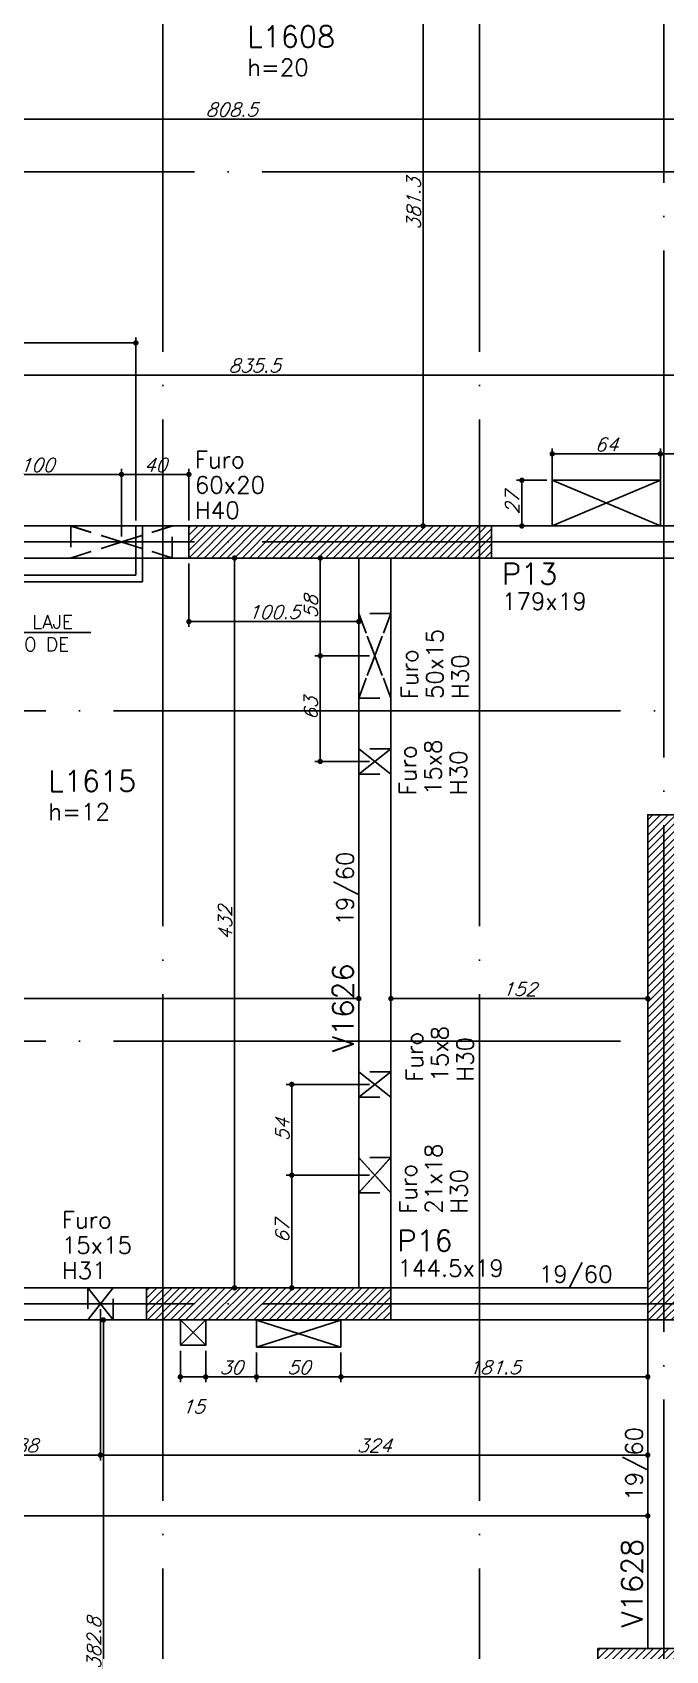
# Model space of a CAD drawing. Header units: millimetres. Extents: x -2368 to 4502, y -2283 to 2217.
# Drawn here: x -583 to -208, y -1 to 957 of the extents above; entities that cross this region are included whole.
import ezdxf
from ezdxf import colors
from ezdxf.entities.mleader import LeaderData, LeaderLine
from ezdxf.enums import TextEntityAlignment as Align
from ezdxf.math import Vec2, Vec3

# ---------------------------------------------------------------- set-up
doc = ezdxf.new("R2010")
doc.units = ezdxf.units.MM
doc.header["$LTSCALE"] = 50
doc.linetypes.add('EIXO', pattern=[6.8, 6, -0.4, 0, -0.4])
doc.linetypes.add('HIDDEN', pattern=[0.375, 0.25, -0.125])
for name, color, linetype in [('F-AUX-RED', 1, 'Continuous'), ('F-COTAS', 106, 'Continuous'), ('F-COTAS-FUROS', 50, 'Continuous'), ('F-COTAS-FUROS VIGA', 50, 'Continuous'), ('F-EIXO', 12, 'EIXO'), ('F-FURO-PAREDE', 2, 'HIDDEN'), ('F-FURO-PAREDE-TEXTOS', 2, 'Continuous'), ('F-LAJES', 3, 'Continuous'), ('F-LAJES-DIM', 2, 'Continuous'), ('F-LAJES-NOME', 4, 'Continuous'), ('F-PILARES-DIM', 172, 'Continuous'), ('F-PILARES-HACH', 174, 'Continuous'), ('F-PILARES-NOME', 170, 'Continuous'), ('F-PILARES-S', 170, 'Continuous'), ('F-TEXTO', 6, 'Continuous'), ('F-TEXTO-YELLOW', 2, 'Continuous'), ('F-VIGAS', 3, 'Continuous'), ('F-VIGAS-DIM', 2, 'Continuous'), ('F-VIGAS-NOME', 4, 'Continuous'), ('F-VÃO', 1, 'Continuous')]:
    doc.layers.add(name, color=color, linetype=linetype)
doc.styles.add('CP-TEXT-INCL', font='romans.shx', dxfattribs={"oblique": 20})
doc.styles.add('MCP', font='romans.shx')
doc.styles.add('ROMANS', font='romans.shx')
doc.styles.get("Standard").update_dxf_attribs({"font": 'romans.shx'})
doc.dimstyles.new('CP-COTAS-50', dxfattribs={"dimscale": 0.64, "dimtxt": 12.5, "dimasz": 5, "dimexe": 5, "dimexo": 5, "dimgap": 2.5, "dimtad": 1, "dimdec": 1, "dimdsep": 46, "dimtxsty": 'CP-TEXT-INCL', "dimblk1": 'DOT', "dimblk2": 'DOT', "dimsah": 1, "dimcen": 9, "dimclrd": 256, "dimclre": 256, "dimclrt": 256, "dimadec": 0, "dimazin": 0, "dimtfac": 1, "dimtdec": 1, "dimtmove": 2, "dimatfit": 3, "dimldrblk": 'DOT', "dimfxl": 0, "dimtolj": 1, "dimarcsym": 0})

# ---------------------------------------------------------------- blocks, each defined once
blk = doc.blocks.new('*U12')
at = {"layer": 'F-EIXO'}
blk.add_line((0, 0), (4857.5, 0), dxfattribs=at)
at = {"layer": 'F-TEXTO', "style": 'ROMANS'}
blk.add_attdef('EIXO', text='', height=17.5, dxfattribs=at).set_placement((-28.21, 0), align=Align.MIDDLE_CENTER)
blk = doc.blocks.new('*U13')
at = {"layer": 'F-EIXO'}
blk.add_line((0, 0), (4945.5, 0), dxfattribs=at)
at = {"layer": 'F-TEXTO', "style": 'ROMANS'}
blk.add_attdef('EIXO', text='', height=17.5, dxfattribs=at).set_placement((-28.21, 0), align=Align.MIDDLE_CENTER)
blk = doc.blocks.new('*U20')
at = {"layer": 'F-EIXO'}
blk.add_line((0, 0), (0, -2728.58), dxfattribs=at)
at = {"layer": 'F-TEXTO', "style": 'ROMANS'}
blk.add_attdef('EIXO', text='', height=17.5, rotation=360, dxfattribs=at).set_placement((0, 28.21), align=Align.MIDDLE_CENTER)
blk = doc.blocks.new('*U21')
at = {"layer": 'F-EIXO'}
blk.add_line((0, 0), (0, -2828.58), dxfattribs=at)
at = {"layer": 'F-TEXTO', "style": 'ROMANS'}
blk.add_attdef('EIXO', text='', height=17.5, rotation=360, dxfattribs=at).set_placement((0, 28.21), align=Align.MIDDLE_CENTER)
blk = doc.blocks.new('_DOT')
at = {"color": 0, "linetype": 'ByBlock'}
blk.add_line((-0.5, 0), (-1, 0), dxfattribs=at)
at = {"color": 0, "linetype": 'ByBlock', "const_width": 0.5}
blk.add_lwpolyline([(-0.25, 0, 1), (0.25, 0, 1)], format="xyb", close=True, dxfattribs=at)
blk = doc.blocks.new('*D33')
at = {"layer": 'DEFPOINTS', "color": 0, "transparency": 16777216}
for p in [(-1063, 78.55), (-219, 78.55), (-219, 78.55)]:
    blk.add_point(p, dxfattribs=at)
at = {"layer": 'F-COTAS', "lineweight": -2, "transparency": 16777216}
blk.add_line((-1059.8, 78.55), (-222.2, 78.55), dxfattribs=at)
at = {"layer": 'F-COTAS', "lineweight": -2, "transparency": 16777216, "xscale": 3.2, "yscale": 3.2, "zscale": 3.2, "rotation": 180}
blk.add_blockref('_DOT', (-1063, 78.55), dxfattribs=at)
at = {"layer": 'F-COTAS', "lineweight": -2, "transparency": 16777216, "xscale": 3.2, "yscale": 3.2, "zscale": 3.2}
blk.add_blockref('_DOT', (-219, 78.55), dxfattribs=at)
at = {"layer": 'F-COTAS', "transparency": 16777216, "insert": (-641, 84.15), "char_height": 8, "attachment_point": 5, "style": 'CP-TEXT-INCL'}
blk.add_mtext('\\A1;844', dxfattribs=at)
blk = doc.blocks.new('*D43')
at = {"layer": 'DEFPOINTS', "color": 0, "transparency": 16777216}
for p in [(-830.5, 384.7), (-390, 384.7), (-390, 384.7)]:
    blk.add_point(p, dxfattribs=at)
at = {"layer": 'F-COTAS', "lineweight": -2, "transparency": 16777216}
blk.add_line((-827.3, 384.7), (-393.2, 384.7), dxfattribs=at)
at = {"layer": 'F-COTAS', "lineweight": -2, "transparency": 16777216, "xscale": 3.2, "yscale": 3.2, "zscale": 3.2, "rotation": 180}
blk.add_blockref('_DOT', (-830.5, 384.7), dxfattribs=at)
at = {"layer": 'F-COTAS', "lineweight": -2, "transparency": 16777216, "xscale": 3.2, "yscale": 3.2, "zscale": 3.2}
blk.add_blockref('_DOT', (-390, 384.7), dxfattribs=at)
at = {"layer": 'F-COTAS', "transparency": 16777216, "insert": (-691.25, 391.7), "char_height": 8, "attachment_point": 5, "style": 'CP-TEXT-INCL'}
blk.add_mtext('\\A1;440.5', dxfattribs=at)
blk = doc.blocks.new('*D44')
at = {"layer": 'DEFPOINTS', "color": 0, "transparency": 16777216}
for p in [(-371, 384.7), (-219, 384.7), (-219, 384.7)]:
    blk.add_point(p, dxfattribs=at)
at = {"layer": 'F-COTAS', "lineweight": -2, "transparency": 16777216}
blk.add_line((-367.8, 384.7), (-222.2, 384.7), dxfattribs=at)
at = {"layer": 'F-COTAS', "lineweight": -2, "transparency": 16777216, "xscale": 3.2, "yscale": 3.2, "zscale": 3.2, "rotation": 180}
blk.add_blockref('_DOT', (-371, 384.7), dxfattribs=at)
at = {"layer": 'F-COTAS', "lineweight": -2, "transparency": 16777216, "xscale": 3.2, "yscale": 3.2, "zscale": 3.2}
blk.add_blockref('_DOT', (-219, 384.7), dxfattribs=at)
at = {"layer": 'F-COTAS', "transparency": 16777216, "insert": (-295, 390.3), "char_height": 8, "attachment_point": 5, "style": 'CP-TEXT-INCL'}
blk.add_mtext('\\A1;152', dxfattribs=at)
blk = doc.blocks.new('*D56')
at = {"layer": 'DEFPOINTS', "color": 0, "transparency": 16777216}
for p in [(-869.5, 753.77), (-34, 753.77), (-34, 753.77)]:
    blk.add_point(p, dxfattribs=at)
at = {"layer": 'F-COTAS', "lineweight": -2, "transparency": 16777216}
blk.add_line((-866.3, 753.77), (-37.2, 753.77), dxfattribs=at)
at = {"layer": 'F-COTAS', "lineweight": -2, "transparency": 16777216, "xscale": 3.2, "yscale": 3.2, "zscale": 3.2, "rotation": 180}
blk.add_blockref('_DOT', (-869.5, 753.77), dxfattribs=at)
at = {"layer": 'F-COTAS', "lineweight": -2, "transparency": 16777216, "xscale": 3.2, "yscale": 3.2, "zscale": 3.2}
blk.add_blockref('_DOT', (-34, 753.77), dxfattribs=at)
at = {"layer": 'F-COTAS', "transparency": 16777216, "insert": (-451.75, 759.37), "char_height": 8, "attachment_point": 5, "style": 'CP-TEXT-INCL'}
blk.add_mtext('\\A1;835.5', dxfattribs=at)
blk = doc.blocks.new('*D64')
at = {"layer": 'DEFPOINTS', "color": 0, "transparency": 16777216}
for p in [(-869.5, 905.32), (-61, 905.32), (-61, 905.32)]:
    blk.add_point(p, dxfattribs=at)
at = {"layer": 'F-COTAS', "lineweight": -2, "transparency": 16777216}
blk.add_line((-866.3, 905.32), (-64.2, 905.32), dxfattribs=at)
at = {"layer": 'F-COTAS', "lineweight": -2, "transparency": 16777216, "xscale": 3.2, "yscale": 3.2, "zscale": 3.2, "rotation": 180}
blk.add_blockref('_DOT', (-869.5, 905.32), dxfattribs=at)
at = {"layer": 'F-COTAS', "lineweight": -2, "transparency": 16777216, "xscale": 3.2, "yscale": 3.2, "zscale": 3.2}
blk.add_blockref('_DOT', (-61, 905.32), dxfattribs=at)
at = {"layer": 'F-COTAS', "transparency": 16777216, "insert": (-465.25, 910.92), "char_height": 8, "attachment_point": 5, "style": 'CP-TEXT-INCL'}
blk.add_mtext('\\A1;808.5', dxfattribs=at)
blk = doc.blocks.new('*D121')
at = {"layer": 'DEFPOINTS', "color": 0, "transparency": 16777216}
for p in [(-331, 1045.78), (-351.92, 664.5), (-331, 664.5)]:
    blk.add_point(p, dxfattribs=at)
at = {"layer": 'F-COTAS', "lineweight": -2, "transparency": 16777216}
for p, q in [((-334.2, 1045.78), (-355.12, 1045.78)), ((-351.92, 1042.58), (-351.92, 667.7)), ((-334.2, 664.5), (-355.12, 664.5))]:
    blk.add_line(p, q, dxfattribs=at)
at = {"layer": 'F-COTAS', "lineweight": -2, "transparency": 16777216, "xscale": 3.2, "yscale": 3.2, "zscale": 3.2}
for p, rotation in [((-351.92, 1045.78), 90), ((-351.92, 664.5), 270)]:
    blk.add_blockref('_DOT', p, dxfattribs=dict(at, rotation=rotation))
at = {"layer": 'F-COTAS', "transparency": 16777216, "insert": (-357.52, 855.14), "char_height": 8, "attachment_point": 5, "rotation": 90, "style": 'CP-TEXT-INCL'}
blk.add_mtext('\\A1;381.3', dxfattribs=at)
blk = doc.blocks.new('*D122')
at = {"layer": 'DEFPOINTS', "color": 0, "transparency": 16777216}
for p in [(-490.5, 645.5), (-390, 633.43), (-390, 607.87)]:
    blk.add_point(p, dxfattribs=at)
at = {"layer": 'F-COTAS', "lineweight": -2, "transparency": 16777216}
for p, q in [((-490.5, 642.3), (-490.5, 604.67)), ((-390, 630.23), (-390, 604.67)), ((-487.3, 607.87), (-393.2, 607.87))]:
    blk.add_line(p, q, dxfattribs=at)
at = {"layer": 'F-COTAS', "lineweight": -2, "transparency": 16777216, "xscale": 3.2, "yscale": 3.2, "zscale": 3.2, "rotation": 180}
blk.add_blockref('_DOT', (-490.5, 607.87), dxfattribs=at)
at = {"layer": 'F-COTAS', "lineweight": -2, "transparency": 16777216, "xscale": 3.2, "yscale": 3.2, "zscale": 3.2}
blk.add_blockref('_DOT', (-390, 607.87), dxfattribs=at)
at = {"layer": 'F-COTAS', "transparency": 16777216, "insert": (-440.25, 613.47), "char_height": 8, "attachment_point": 5, "style": 'CP-TEXT-INCL'}
blk.add_mtext('\\A1;100.5', dxfattribs=at)
blk = doc.blocks.new('*D158')
at = {"layer": 'DEFPOINTS', "color": 0, "transparency": 16777216}
for p in [(-541.08, 194.5), (-531.61, 194.5), (-519.5, -188.28)]:
    blk.add_point(p, dxfattribs=at)
at = {"layer": 'F-COTAS', "lineweight": -2, "transparency": 16777216}
for p, q in [((-534.81, 194.5), (-544.28, 194.5)), ((-541.08, -185.08), (-541.08, 191.3)), ((-522.7, -188.28), (-544.28, -188.28))]:
    blk.add_line(p, q, dxfattribs=at)
at = {"layer": 'F-COTAS', "lineweight": -2, "transparency": 16777216, "xscale": 3.2, "yscale": 3.2, "zscale": 3.2}
for p, rotation in [((-541.08, 194.5), 90), ((-541.08, -188.28), 270)]:
    blk.add_blockref('_DOT', p, dxfattribs=dict(at, rotation=rotation))
at = {"layer": 'F-COTAS', "transparency": 16777216, "insert": (-546.68, 3.11), "char_height": 8, "attachment_point": 5, "rotation": 90, "style": 'CP-TEXT-INCL'}
blk.add_mtext('\\A1;382.8', dxfattribs=at)
blk = doc.blocks.new('*D272')
at = {"layer": 'DEFPOINTS', "color": 0, "transparency": 16777216}
for p in [(-521.87, 772.81), (-869.5, 725.03), (-521.87, 664.5)]:
    blk.add_point(p, dxfattribs=at)
at = {"layer": 'F-COTAS', "lineweight": -2, "transparency": 16777216}
for p, q in [((-869.5, 728.23), (-869.5, 776.01)), ((-521.87, 667.7), (-521.87, 776.01)), ((-866.3, 772.81), (-525.07, 772.81))]:
    blk.add_line(p, q, dxfattribs=at)
at = {"layer": 'F-COTAS', "lineweight": -2, "transparency": 16777216, "xscale": 3.2, "yscale": 3.2, "zscale": 3.2, "rotation": 180}
blk.add_blockref('_DOT', (-869.5, 772.81), dxfattribs=at)
at = {"layer": 'F-COTAS', "lineweight": -2, "transparency": 16777216, "xscale": 3.2, "yscale": 3.2, "zscale": 3.2}
blk.add_blockref('_DOT', (-521.87, 772.81), dxfattribs=at)
at = {"layer": 'F-COTAS', "transparency": 16777216, "insert": (-675.35, 779.81), "char_height": 8, "attachment_point": 5, "style": 'CP-TEXT-INCL'}
blk.add_mtext('\\A1;347.6', dxfattribs=at)
blk = doc.blocks.new('*U343')
at = {"layer": 'F-VÃO'}
for p, q in [((0, 0), (15, 15)), ((0, 15), (15, 0))]:
    blk.add_line(p, q, dxfattribs=at)
at = {"layer": 'F-VÃO', "color": 3}
blk.add_lwpolyline([(0, 0), (15, 0), (15, 15), (0, 15)], close=True, dxfattribs=at)
blk = doc.blocks.new('*U300')
at = {"layer": 'F-VÃO'}
for p, q in [((0, 0), (50, 16)), ((0, 16), (50, 0))]:
    blk.add_line(p, q, dxfattribs=at)
at = {"layer": 'F-VÃO', "color": 3}
blk.add_lwpolyline([(0, 0), (50, 0), (50, 16), (0, 16)], close=True, dxfattribs=at)
blk = doc.blocks.new('*U306')
at = {"layer": 'F-VÃO'}
for p, q in [((0, 0), (64, 27)), ((0, 27), (64, 0))]:
    blk.add_line(p, q, dxfattribs=at)
at = {"layer": 'F-VÃO', "color": 3}
blk.add_lwpolyline([(0, 0), (64, 0), (64, 27), (0, 27)], close=True, dxfattribs=at)
blk = doc.blocks.new('*D454')
at = {"layer": 'DEFPOINTS', "color": 0, "transparency": 16777216}
for p in [(-495.56, 179.5), (-480.56, 179.5), (-480.56, 160.79)]:
    blk.add_point(p, dxfattribs=at)
at = {"layer": 'F-COTAS-FUROS', "lineweight": -2, "transparency": 16777216}
for p, q in [((-495.56, 176.3), (-495.56, 157.59)), ((-480.56, 176.3), (-480.56, 157.59)), ((-492.36, 160.79), (-483.76, 160.79))]:
    blk.add_line(p, q, dxfattribs=at)
at = {"layer": 'F-COTAS-FUROS', "lineweight": -2, "transparency": 16777216, "xscale": 3.2, "yscale": 3.2, "zscale": 3.2, "rotation": 180}
blk.add_blockref('_DOT', (-495.56, 160.79), dxfattribs=at)
at = {"layer": 'F-COTAS-FUROS', "lineweight": -2, "transparency": 16777216, "xscale": 3.2, "yscale": 3.2, "zscale": 3.2}
blk.add_blockref('_DOT', (-480.56, 160.79), dxfattribs=at)
at = {"layer": 'F-COTAS-FUROS', "transparency": 16777216, "insert": (-488.06, 143.19), "char_height": 8, "attachment_point": 5, "style": 'CP-TEXT-INCL'}
blk.add_mtext('\\A1;15', dxfattribs=at)
blk = doc.blocks.new('*D455')
at = {"layer": 'DEFPOINTS', "color": 0, "transparency": 16777216}
for p in [(-480.56, 179.5), (-450.51, 178.45), (-450.51, 160.79)]:
    blk.add_point(p, dxfattribs=at)
at = {"layer": 'F-COTAS-FUROS', "lineweight": -2, "transparency": 16777216}
for p, q in [((-480.56, 176.3), (-480.56, 157.59)), ((-450.51, 175.25), (-450.51, 157.59)), ((-477.36, 160.79), (-453.71, 160.79))]:
    blk.add_line(p, q, dxfattribs=at)
at = {"layer": 'F-COTAS-FUROS', "lineweight": -2, "transparency": 16777216, "xscale": 3.2, "yscale": 3.2, "zscale": 3.2, "rotation": 180}
blk.add_blockref('_DOT', (-480.56, 160.79), dxfattribs=at)
at = {"layer": 'F-COTAS-FUROS', "lineweight": -2, "transparency": 16777216, "xscale": 3.2, "yscale": 3.2, "zscale": 3.2}
blk.add_blockref('_DOT', (-450.51, 160.79), dxfattribs=at)
at = {"layer": 'F-COTAS-FUROS', "transparency": 16777216, "insert": (-465.53, 166.39), "char_height": 8, "attachment_point": 5, "style": 'CP-TEXT-INCL'}
blk.add_mtext('\\A1;30', dxfattribs=at)
blk = doc.blocks.new('*D456')
at = {"layer": 'DEFPOINTS', "color": 0, "transparency": 16777216}
for p in [(-450.51, 178.45), (-400.51, 178.45), (-400.51, 160.79)]:
    blk.add_point(p, dxfattribs=at)
at = {"layer": 'F-COTAS-FUROS', "lineweight": -2, "transparency": 16777216}
for p, q in [((-450.51, 175.25), (-450.51, 157.59)), ((-400.51, 175.25), (-400.51, 157.59)), ((-447.31, 160.79), (-403.71, 160.79))]:
    blk.add_line(p, q, dxfattribs=at)
at = {"layer": 'F-COTAS-FUROS', "lineweight": -2, "transparency": 16777216, "xscale": 3.2, "yscale": 3.2, "zscale": 3.2, "rotation": 180}
blk.add_blockref('_DOT', (-450.51, 160.79), dxfattribs=at)
at = {"layer": 'F-COTAS-FUROS', "lineweight": -2, "transparency": 16777216, "xscale": 3.2, "yscale": 3.2, "zscale": 3.2}
blk.add_blockref('_DOT', (-400.51, 160.79), dxfattribs=at)
at = {"layer": 'F-COTAS-FUROS', "transparency": 16777216, "insert": (-425.51, 166.39), "char_height": 8, "attachment_point": 5, "style": 'CP-TEXT-INCL'}
blk.add_mtext('\\A1;50', dxfattribs=at)
blk = doc.blocks.new('*D457')
at = {"layer": 'DEFPOINTS', "color": 0, "transparency": 16777216}
for p in [(-400.51, 178.45), (-219, 162.67), (-219, 160.79)]:
    blk.add_point(p, dxfattribs=at)
at = {"layer": 'F-COTAS-FUROS', "lineweight": -2, "transparency": 16777216}
for p, q in [((-400.51, 175.25), (-400.51, 157.59)), ((-397.31, 160.79), (-222.2, 160.79)), ((-219, 159.47), (-219, 157.59))]:
    blk.add_line(p, q, dxfattribs=at)
at = {"layer": 'F-COTAS-FUROS', "lineweight": -2, "transparency": 16777216, "xscale": 3.2, "yscale": 3.2, "zscale": 3.2, "rotation": 180}
blk.add_blockref('_DOT', (-400.51, 160.79), dxfattribs=at)
at = {"layer": 'F-COTAS-FUROS', "lineweight": -2, "transparency": 16777216, "xscale": 3.2, "yscale": 3.2, "zscale": 3.2}
blk.add_blockref('_DOT', (-219, 160.79), dxfattribs=at)
at = {"layer": 'F-COTAS-FUROS', "transparency": 16777216, "insert": (-309.75, 166.39), "char_height": 8, "attachment_point": 5, "style": 'CP-TEXT-INCL'}
blk.add_mtext('\\A1;181.5', dxfattribs=at)
blk = doc.blocks.new('*D371')
at = {"layer": 'DEFPOINTS', "color": 0, "transparency": 16777216}
for p in [(-211.54, 707.12), (-275.54, 679.5), (-211.54, 679.5)]:
    blk.add_point(p, dxfattribs=at)
at = {"layer": 'F-COTAS-FUROS', "lineweight": -2, "transparency": 16777216}
for p, q in [((-275.54, 682.7), (-275.54, 710.32)), ((-211.54, 682.7), (-211.54, 710.32)), ((-272.34, 707.12), (-214.74, 707.12))]:
    blk.add_line(p, q, dxfattribs=at)
at = {"layer": 'F-COTAS-FUROS', "lineweight": -2, "transparency": 16777216, "xscale": 3.2, "yscale": 3.2, "zscale": 3.2, "rotation": 180}
blk.add_blockref('_DOT', (-275.54, 707.12), dxfattribs=at)
at = {"layer": 'F-COTAS-FUROS', "lineweight": -2, "transparency": 16777216, "xscale": 3.2, "yscale": 3.2, "zscale": 3.2}
blk.add_blockref('_DOT', (-211.54, 707.12), dxfattribs=at)
at = {"layer": 'F-COTAS-FUROS', "transparency": 16777216, "insert": (-243.54, 712.72), "char_height": 8, "attachment_point": 5, "style": 'CP-TEXT-INCL'}
blk.add_mtext('\\A1;64', dxfattribs=at)
blk = doc.blocks.new('*D372')
at = {"layer": 'DEFPOINTS', "color": 0, "transparency": 16777216}
for p in [(-34, 707.12), (-211.54, 679.5), (-34, 676.62)]:
    blk.add_point(p, dxfattribs=at)
at = {"layer": 'F-COTAS-FUROS', "lineweight": -2, "transparency": 16777216}
for p, q in [((-211.54, 682.7), (-211.54, 710.32)), ((-34, 679.82), (-34, 710.32)), ((-208.34, 707.12), (-37.2, 707.12))]:
    blk.add_line(p, q, dxfattribs=at)
at = {"layer": 'F-COTAS-FUROS', "lineweight": -2, "transparency": 16777216, "xscale": 3.2, "yscale": 3.2, "zscale": 3.2, "rotation": 180}
blk.add_blockref('_DOT', (-211.54, 707.12), dxfattribs=at)
at = {"layer": 'F-COTAS-FUROS', "lineweight": -2, "transparency": 16777216, "xscale": 3.2, "yscale": 3.2, "zscale": 3.2}
blk.add_blockref('_DOT', (-34, 707.12), dxfattribs=at)
at = {"layer": 'F-COTAS-FUROS', "transparency": 16777216, "insert": (-122.77, 712.72), "char_height": 8, "attachment_point": 5, "style": 'CP-TEXT-INCL'}
blk.add_mtext('\\A1;177.5', dxfattribs=at)
blk = doc.blocks.new('*D373')
at = {"layer": 'DEFPOINTS', "color": 0, "transparency": 16777216}
for p in [(-293.48, 691.5), (-275.54, 691.5), (-281.84, 664.5)]:
    blk.add_point(p, dxfattribs=at)
at = {"layer": 'F-COTAS-FUROS', "lineweight": -2, "transparency": 16777216}
for p, q in [((-278.74, 691.5), (-296.68, 691.5)), ((-293.48, 667.7), (-293.48, 688.3)), ((-285.04, 664.5), (-296.68, 664.5))]:
    blk.add_line(p, q, dxfattribs=at)
at = {"layer": 'F-COTAS-FUROS', "lineweight": -2, "transparency": 16777216, "xscale": 3.2, "yscale": 3.2, "zscale": 3.2}
for p, rotation in [((-293.48, 691.5), 90), ((-293.48, 664.5), 270)]:
    blk.add_blockref('_DOT', p, dxfattribs=dict(at, rotation=rotation))
at = {"layer": 'F-COTAS-FUROS', "transparency": 16777216, "insert": (-299.08, 678), "char_height": 8, "attachment_point": 5, "rotation": 90, "style": 'CP-TEXT-INCL'}
blk.add_mtext('\\A1;27', dxfattribs=at)
blk = doc.blocks.new('*D467')
at = {"layer": 'DEFPOINTS', "color": 0, "transparency": 16777216}
for p in [(-463.48, 645.5), (-462.54, 645.5), (-462.54, 213.5)]:
    blk.add_point(p, dxfattribs=at)
at = {"layer": 'F-COTAS', "lineweight": -2, "transparency": 16777216}
for p, q in [((-465.74, 645.5), (-466.68, 645.5)), ((-463.48, 216.7), (-463.48, 642.3)), ((-465.74, 213.5), (-466.68, 213.5))]:
    blk.add_line(p, q, dxfattribs=at)
at = {"layer": 'F-COTAS', "lineweight": -2, "transparency": 16777216, "xscale": 3.2, "yscale": 3.2, "zscale": 3.2}
for p, rotation in [((-463.48, 645.5), 90), ((-463.48, 213.5), 270)]:
    blk.add_blockref('_DOT', p, dxfattribs=dict(at, rotation=rotation))
at = {"layer": 'F-COTAS', "transparency": 16777216, "insert": (-469.08, 429.5), "char_height": 8, "attachment_point": 5, "rotation": 90, "style": 'CP-TEXT-INCL'}
blk.add_mtext('\\A1;432', dxfattribs=at)
blk = doc.blocks.new('*D505')
at = {"layer": 'DEFPOINTS', "color": 0, "linetype": 'Continuous', "transparency": 16777216}
for p in [(-530.35, 695), (-630.5, 655), (-530.35, 655)]:
    blk.add_point(p, dxfattribs=at)
at = {"layer": 'F-COTAS-FUROS VIGA', "linetype": 'Continuous', "lineweight": -2, "transparency": 16777216}
for p, q in [((-630.5, 658.2), (-630.5, 698.2)), ((-627.3, 695), (-533.55, 695)), ((-530.35, 658.2), (-530.35, 698.2))]:
    blk.add_line(p, q, dxfattribs=at)
at = {"layer": 'F-COTAS-FUROS VIGA', "linetype": 'Continuous', "lineweight": -2, "transparency": 16777216, "xscale": 3.2, "yscale": 3.2, "zscale": 3.2, "rotation": 180}
blk.add_blockref('_DOT', (-630.5, 695), dxfattribs=at)
at = {"layer": 'F-COTAS-FUROS VIGA', "linetype": 'Continuous', "lineweight": -2, "transparency": 16777216, "xscale": 3.2, "yscale": 3.2, "zscale": 3.2}
blk.add_blockref('_DOT', (-530.35, 695), dxfattribs=at)
at = {"layer": 'F-COTAS-FUROS VIGA', "linetype": 'Continuous', "transparency": 16777216, "insert": (-580.43, 700.6), "char_height": 8, "attachment_point": 5, "style": 'CP-TEXT-INCL'}
blk.add_mtext('\\A1;100', dxfattribs=at)
blk = doc.blocks.new('*D506')
at = {"layer": 'DEFPOINTS', "color": 0, "linetype": 'Continuous', "transparency": 16777216}
for p in [(-490.5, 695), (-490.5, 664.5), (-530.35, 655)]:
    blk.add_point(p, dxfattribs=at)
at = {"layer": 'F-COTAS-FUROS VIGA', "linetype": 'Continuous', "lineweight": -2, "transparency": 16777216}
for p, q in [((-530.35, 658.2), (-530.35, 698.2)), ((-527.15, 695), (-493.7, 695)), ((-490.5, 667.7), (-490.5, 698.2))]:
    blk.add_line(p, q, dxfattribs=at)
at = {"layer": 'F-COTAS-FUROS VIGA', "linetype": 'Continuous', "lineweight": -2, "transparency": 16777216, "xscale": 3.2, "yscale": 3.2, "zscale": 3.2, "rotation": 180}
blk.add_blockref('_DOT', (-530.35, 695), dxfattribs=at)
at = {"layer": 'F-COTAS-FUROS VIGA', "linetype": 'Continuous', "lineweight": -2, "transparency": 16777216, "xscale": 3.2, "yscale": 3.2, "zscale": 3.2}
blk.add_blockref('_DOT', (-490.5, 695), dxfattribs=at)
at = {"layer": 'F-COTAS-FUROS VIGA', "linetype": 'Continuous', "transparency": 16777216, "insert": (-510.43, 700.6), "char_height": 8, "attachment_point": 5, "style": 'CP-TEXT-INCL'}
blk.add_mtext('\\A1;40', dxfattribs=at)
blk = doc.blocks.new('*D507')
at = {"layer": 'DEFPOINTS', "color": 0, "linetype": 'Continuous', "transparency": 16777216}
for p in [(-401, 645.5), (-412.77, 587.62), (-380.5, 587.62)]:
    blk.add_point(p, dxfattribs=at)
at = {"layer": 'F-COTAS-FUROS VIGA', "linetype": 'Continuous', "lineweight": -2, "transparency": 16777216}
for p, q in [((-404.2, 645.5), (-415.97, 645.5)), ((-412.77, 642.3), (-412.77, 590.82)), ((-383.7, 587.62), (-415.97, 587.62))]:
    blk.add_line(p, q, dxfattribs=at)
at = {"layer": 'F-COTAS-FUROS VIGA', "linetype": 'Continuous', "lineweight": -2, "transparency": 16777216, "xscale": 3.2, "yscale": 3.2, "zscale": 3.2}
for p, rotation in [((-412.77, 645.5), 90), ((-412.77, 587.62), 270)]:
    blk.add_blockref('_DOT', p, dxfattribs=dict(at, rotation=rotation))
at = {"layer": 'F-COTAS-FUROS VIGA', "linetype": 'Continuous', "transparency": 16777216, "insert": (-418.37, 616.56), "char_height": 8, "attachment_point": 5, "rotation": 90, "style": 'CP-TEXT-INCL'}
blk.add_mtext('\\A1;58', dxfattribs=at)
blk = doc.blocks.new('*D508')
at = {"layer": 'DEFPOINTS', "color": 0, "linetype": 'Continuous', "transparency": 16777216}
for p in [(-412.77, 587.62), (-380.5, 587.62), (-380.5, 525.08)]:
    blk.add_point(p, dxfattribs=at)
at = {"layer": 'F-COTAS-FUROS VIGA', "linetype": 'Continuous', "lineweight": -2, "transparency": 16777216}
for p, q in [((-383.7, 587.62), (-415.97, 587.62)), ((-412.77, 528.28), (-412.77, 584.42)), ((-383.7, 525.08), (-415.97, 525.08))]:
    blk.add_line(p, q, dxfattribs=at)
at = {"layer": 'F-COTAS-FUROS VIGA', "linetype": 'Continuous', "lineweight": -2, "transparency": 16777216, "xscale": 3.2, "yscale": 3.2, "zscale": 3.2}
for p, rotation in [((-412.77, 587.62), 90), ((-412.77, 525.08), 270)]:
    blk.add_blockref('_DOT', p, dxfattribs=dict(at, rotation=rotation))
at = {"layer": 'F-COTAS-FUROS VIGA', "linetype": 'Continuous', "transparency": 16777216, "insert": (-418.37, 556.35), "char_height": 8, "attachment_point": 5, "rotation": 90, "style": 'CP-TEXT-INCL'}
blk.add_mtext('\\A1;63', dxfattribs=at)
blk = doc.blocks.new('*D513')
at = {"layer": 'DEFPOINTS', "color": 0, "linetype": 'Continuous', "transparency": 16777216}
for p in [(-542.83, 204), (-219, 137.34), (-542.83, 114.55)]:
    blk.add_point(p, dxfattribs=at)
at = {"layer": 'F-COTAS-FUROS VIGA', "linetype": 'Continuous', "lineweight": -2, "transparency": 16777216}
for p, q in [((-542.83, 200.8), (-542.83, 111.35)), ((-219, 134.14), (-219, 111.35)), ((-222.2, 114.55), (-539.63, 114.55))]:
    blk.add_line(p, q, dxfattribs=at)
at = {"layer": 'F-COTAS-FUROS VIGA', "linetype": 'Continuous', "lineweight": -2, "transparency": 16777216, "xscale": 3.2, "yscale": 3.2, "zscale": 3.2, "rotation": 180}
blk.add_blockref('_DOT', (-542.83, 114.55), dxfattribs=at)
at = {"layer": 'F-COTAS-FUROS VIGA', "linetype": 'Continuous', "lineweight": -2, "transparency": 16777216, "xscale": 3.2, "yscale": 3.2, "zscale": 3.2}
blk.add_blockref('_DOT', (-219, 114.55), dxfattribs=at)
at = {"layer": 'F-COTAS-FUROS VIGA', "linetype": 'Continuous', "transparency": 16777216, "insert": (-380.92, 120.15), "char_height": 8, "attachment_point": 5, "style": 'CP-TEXT-INCL'}
blk.add_mtext('\\A1;324', dxfattribs=at)
blk = doc.blocks.new('*D514')
at = {"layer": 'DEFPOINTS', "color": 0, "linetype": 'Continuous', "transparency": 16777216}
for p in [(-630.67, 204), (-542.83, 204), (-630.67, 114.55)]:
    blk.add_point(p, dxfattribs=at)
at = {"layer": 'F-COTAS-FUROS VIGA', "linetype": 'Continuous', "lineweight": -2, "transparency": 16777216}
for p, q in [((-630.67, 200.8), (-630.67, 111.35)), ((-542.83, 200.8), (-542.83, 111.35)), ((-546.03, 114.55), (-627.47, 114.55))]:
    blk.add_line(p, q, dxfattribs=at)
at = {"layer": 'F-COTAS-FUROS VIGA', "linetype": 'Continuous', "lineweight": -2, "transparency": 16777216, "xscale": 3.2, "yscale": 3.2, "zscale": 3.2, "rotation": 180}
blk.add_blockref('_DOT', (-630.67, 114.55), dxfattribs=at)
at = {"layer": 'F-COTAS-FUROS VIGA', "linetype": 'Continuous', "lineweight": -2, "transparency": 16777216, "xscale": 3.2, "yscale": 3.2, "zscale": 3.2}
blk.add_blockref('_DOT', (-542.83, 114.55), dxfattribs=at)
at = {"layer": 'F-COTAS-FUROS VIGA', "linetype": 'Continuous', "transparency": 16777216, "insert": (-586.75, 120.15), "char_height": 8, "attachment_point": 5, "style": 'CP-TEXT-INCL'}
blk.add_mtext('\\A1;88', dxfattribs=at)
blk = doc.blocks.new('*D516')
at = {"layer": 'DEFPOINTS', "color": 0, "linetype": 'Continuous', "transparency": 16777216}
for p in [(-380.5, 280.21), (-429.66, 213.5), (-422.56, 213.5)]:
    blk.add_point(p, dxfattribs=at)
at = {"layer": 'F-COTAS-FUROS VIGA', "linetype": 'Continuous', "lineweight": -2, "transparency": 16777216}
for p, q in [((-383.7, 280.21), (-432.86, 280.21)), ((-429.66, 277.01), (-429.66, 216.7)), ((-425.76, 213.5), (-432.86, 213.5))]:
    blk.add_line(p, q, dxfattribs=at)
at = {"layer": 'F-COTAS-FUROS VIGA', "linetype": 'Continuous', "lineweight": -2, "transparency": 16777216, "xscale": 3.2, "yscale": 3.2, "zscale": 3.2}
for p, rotation in [((-429.66, 280.21), 90), ((-429.66, 213.5), 270)]:
    blk.add_blockref('_DOT', p, dxfattribs=dict(at, rotation=rotation))
at = {"layer": 'F-COTAS-FUROS VIGA', "linetype": 'Continuous', "transparency": 16777216, "insert": (-435.26, 246.86), "char_height": 8, "attachment_point": 5, "rotation": 90, "style": 'CP-TEXT-INCL'}
blk.add_mtext('\\A1;67', dxfattribs=at)
blk = doc.blocks.new('*D517')
at = {"layer": 'DEFPOINTS', "color": 0, "linetype": 'Continuous', "transparency": 16777216}
for p in [(-429.66, 333.92), (-380.5, 333.92), (-380.5, 280.21)]:
    blk.add_point(p, dxfattribs=at)
at = {"layer": 'F-COTAS-FUROS VIGA', "linetype": 'Continuous', "lineweight": -2, "transparency": 16777216}
for p, q in [((-383.7, 333.92), (-432.86, 333.92)), ((-429.66, 283.41), (-429.66, 330.72)), ((-383.7, 280.21), (-432.86, 280.21))]:
    blk.add_line(p, q, dxfattribs=at)
at = {"layer": 'F-COTAS-FUROS VIGA', "linetype": 'Continuous', "lineweight": -2, "transparency": 16777216, "xscale": 3.2, "yscale": 3.2, "zscale": 3.2}
for p, rotation in [((-429.66, 333.92), 90), ((-429.66, 280.21), 270)]:
    blk.add_blockref('_DOT', p, dxfattribs=dict(at, rotation=rotation))
at = {"layer": 'F-COTAS-FUROS VIGA', "linetype": 'Continuous', "transparency": 16777216, "insert": (-435.26, 307.07), "char_height": 8, "attachment_point": 5, "rotation": 90, "style": 'CP-TEXT-INCL'}
blk.add_mtext('\\A1;54', dxfattribs=at)

msp = doc.modelspace()

# ---------------------------------------------------------------- hatches: boundary and pattern name
at = {"layer": 'F-COTAS'}
h = msp.add_hatch(dxfattribs=at)
h.set_pattern_fill('ANSI32', color=256)
h.paths.add_polyline_path([(-456.722, 944.782), (-396.9, 944.782), (-396.9, 963.532), (-456.722, 963.532)], flags=9)
h = msp.add_hatch(dxfattribs=at)
h.set_pattern_fill('ANSI32', color=256)
h.paths.add_polyline_path([(-456.573, 928.407), (-414.43, 928.407), (-414.43, 943.407), (-456.573, 943.407)], flags=9)
h = msp.add_hatch(dxfattribs=at)
h.set_pattern_fill('ANSI32', color=256)
h.paths.add_polyline_path([(-305.994, 626.75), (-267.601, 626.75), (-267.601, 645.5), (-305.994, 645.5)], flags=9)
h = msp.add_hatch(dxfattribs=at)
h.set_pattern_fill('ANSI32', color=256)
h.paths.add_polyline_path([(-304.893, 612.375), (-248.94, 612.375), (-248.94, 627.375), (-304.893, 627.375)], flags=9)
h = msp.add_hatch(dxfattribs=at)
h.set_pattern_fill('ANSI32', color=256)
h.paths.add_polyline_path([(-574.391, 504.159), (-514.569, 504.159), (-514.569, 522.909), (-574.391, 522.909)], flags=9)
h = msp.add_hatch(dxfattribs=at)
h.set_pattern_fill('ANSI32', color=256)
h.paths.add_polyline_path([(-574.242, 487.784), (-532.099, 487.784), (-532.099, 502.784), (-574.242, 502.784)], flags=9)
h = msp.add_hatch(dxfattribs=at)
h.set_pattern_fill('ANSI32', color=256)
h.paths.add_polyline_path([(-385.982, 427.089), (-385.982, 478.994), (-408.839, 478.994), (-408.839, 427.089)], flags=9)
h = msp.add_hatch(dxfattribs=at)
h.set_pattern_fill('ANSI32', color=256)
h.paths.add_polyline_path([(-390, 350.511), (-390, 412.714), (-408.75, 412.714), (-408.75, 350.511)], flags=9)
h = msp.add_hatch(dxfattribs=at)
h.set_pattern_fill('ANSI32', color=256)
h.paths.add_polyline_path([(-367.898, 232.057), (-329.505, 232.057), (-329.505, 250.807), (-367.898, 250.807)], flags=9)
h = msp.add_hatch(dxfattribs=at)
h.set_pattern_fill('ANSI32', color=256)
h.paths.add_polyline_path([(-366.796, 217.682), (-296.558, 217.682), (-296.558, 232.682), (-366.796, 232.682)], flags=9)
h = msp.add_hatch(dxfattribs=at)
h.set_pattern_fill('ANSI32', color=256)
h.paths.add_polyline_path([(-284.452, 209.482), (-232.548, 209.482), (-232.548, 232.339), (-284.452, 232.339)], flags=9)
h = msp.add_hatch(dxfattribs=at)
h.set_pattern_fill('ANSI32', color=256)
h.paths.add_polyline_path([(-214.982, 86.548), (-214.982, 138.452), (-237.839, 138.452), (-237.839, 86.548)], flags=9)
h = msp.add_hatch(dxfattribs=at)
h.set_pattern_fill('ANSI32', color=256)
h.paths.add_polyline_path([(-219, 9.97), (-219, 72.173), (-237.75, 72.173), (-237.75, 9.97)], flags=9)
at = {"layer": 'F-PILARES-HACH', "linetype": 'Continuous'}
h = msp.add_hatch(dxfattribs=at)
h.set_pattern_fill('ANSI31', color=256, style=0)
h.paths.add_polyline_path([(-490.5, 645.5), (-311.5, 645.5), (-311.5, 664.5), (-490.5, 664.5)], flags=16)
h = msp.add_hatch(dxfattribs=at)
h.set_pattern_fill('ANSI31', color=256, style=0)
h.paths.add_polyline_path([(19, -24), (19, 493.5), (0, 493.5), (0, 0), (-248.5, 0), (-248.5, -24)], flags=16)
h = msp.add_hatch(dxfattribs=at)
h.set_pattern_fill('ANSI31', color=256, style=0)
h.paths.add_polyline_path([(-219, 194.5), (-200, 194.5), (-200, 493.5), (-219, 493.5)], flags=16)
h = msp.add_hatch(dxfattribs=at)
h.set_pattern_fill('ANSI31', color=256, style=0)
h.paths.add_polyline_path([(-515.5, 194.5), (-371, 194.5), (-371, 213.5), (-515.5, 213.5)], flags=16)

# ---------------------------------------------------------------- linework, layer by layer
at = {"layer": 'F-FURO-PAREDE'}
for points in [[(-530.354, 655), (-560.354, 645.5), (-500.354, 645.5), (-530.354, 655), (-500.354, 645.5), (-500.354, 664.5), (-530.354, 655), (-500.354, 664.5), (-560.354, 664.5), (-530.354, 655), (-560.354, 664.5), (-560.354, 645.5), (-530.354, 655)], [(-380.5, 587.621), (-371, 562.621), (-371, 612.621), (-380.5, 587.621), (-371, 612.621), (-390, 612.621), (-380.5, 587.621), (-390, 612.621), (-390, 562.621), (-380.5, 587.621), (-390, 562.621), (-371, 562.621), (-380.5, 587.621)], [(-380.5, 525.077), (-371, 517.577), (-371, 532.577), (-380.5, 525.077), (-371, 532.577), (-390, 532.577), (-380.5, 525.077), (-390, 532.577), (-390, 517.577), (-380.5, 525.077), (-390, 517.577), (-371, 517.577), (-380.5, 525.077)], [(-380.5, 333.923), (-371, 326.423), (-371, 341.423), (-380.5, 333.923), (-371, 341.423), (-390, 341.423), (-380.5, 333.923), (-390, 341.423), (-390, 326.423), (-380.5, 333.923), (-390, 326.423), (-371, 326.423), (-380.5, 333.923)], [(-380.5, 280.213), (-371, 269.713), (-371, 290.713), (-380.5, 280.213), (-371, 290.713), (-390, 290.713), (-380.5, 280.213), (-390, 290.713), (-390, 269.713), (-380.5, 280.213), (-390, 269.713), (-371, 269.713), (-380.5, 280.213)], [(-542.835, 204), (-550.335, 194.5), (-535.335, 194.5), (-542.835, 204), (-535.335, 194.5), (-535.335, 213.5), (-542.835, 204), (-535.335, 213.5), (-550.335, 213.5), (-542.835, 204), (-550.335, 213.5), (-550.335, 194.5), (-542.835, 204)]]:
    msp.add_lwpolyline(points, dxfattribs=at)
at = {"layer": 'F-LAJES'}
for p, q in [((-521.865, 635.368), (-521.865, 664.5)), ((-517.865, 631.368), (-517.865, 664.5)), ((-754.149, 635.368), (-521.865, 635.368)), ((-750.149, 631.368), (-517.865, 631.368))]:
    msp.add_line(p, q, dxfattribs=at)
at = {"layer": 'F-PILARES-S', "linetype": 'Continuous'}
for points in [[(-490.5, 645.5), (-311.5, 645.5), (-311.5, 664.5), (-490.5, 664.5), (-490.5, 645.5)], [(19, -24), (19, 493.5), (0, 493.5), (0, 0), (-248.5, 0), (-248.5, -24), (19, -24)], [(-219, 194.5), (-200, 194.5), (-200, 493.5), (-219, 493.5), (-219, 194.5)], [(-515.5, 194.5), (-371, 194.5), (-371, 213.5), (-515.5, 213.5), (-515.5, 194.5)]]:
    msp.add_lwpolyline(points, dxfattribs=at)
at = {"layer": 'F-VIGAS'}
for points in [[(-490.5, 664.5), (-830.5, 664.5)], [(-34, 664.5), (-311.5, 664.5)], [(-830.5, 645.5), (-490.5, 645.5)], [(-390, 645.5), (-390, 213.5)], [(-371, 213.5), (-371, 645.5)], [(-311.5, 645.5), (-34, 645.5)], [(-515.5, 213.5), (-830.5, 213.5)], [(-219, 213.5), (-371, 213.5)], [(-840, 194.5), (-515.5, 194.5)], [(-371, 194.5), (-219, 194.5)], [(-219, 194.5), (-219, 0)]]:
    msp.add_lwpolyline(points, dxfattribs=at)

# ---------------------------------------------------------------- block references
at = {"layer": 'F-EIXO', "linetype": 'Continuous'}
for name, p in [('*U21', (-209.5, 1847.82)), ('*U20', (-506, 1747.82)), ('*U20', (-318.5, 1747.82)), ('*U12', (-1807.517, 874)), ('*U12', (-1807.517, 655)), ('*U13', (-1895.471, 555)), ('*U13', (-1895.471, 359.5)), ('*U12', (-1807.517, 204))]:
    msp.add_blockref(name, p, dxfattribs=at)
at = {"layer": 'F-VÃO'}
for name, p in [('*U306', (-275.537, 664.504)), ('*U343', (-495.555, 179.5)), ('*U300', (-450.507, 178.446))]:
    msp.add_blockref(name, p, dxfattribs=at)

# ---------------------------------------------------------------- texts
at = {"layer": 'F-FURO-PAREDE-TEXTOS', "linetype": 'Continuous', "style": 'MCP'}
for s, p in [('Furo', (-486.987, 698.762)), ('60x20', (-486.987, 683.762)), ('H40', (-486.987, 668.762)), ('Furo', (-565.714, 248.758)), ('15x15', (-565.714, 233.758)), ('H31', (-565.714, 218.758))]:
    msp.add_text(s, height=10, dxfattribs=at).set_placement(p)
for s, p in [('50x15', (-340.005, 561.976)), ('Furo', (-355.005, 561.976)), ('H30', (-325.005, 561.976)), ('15x8', (-341, 505.077)), ('Furo', (-356, 505.077)), ('H30', (-326, 505.077)), ('15x8', (-337.038, 335.491)), ('Furo', (-352.038, 335.491)), ('H30', (-322.038, 335.491)), ('21x18', (-340.701, 257.308)), ('Furo', (-355.701, 257.308)), ('H30', (-325.701, 257.308))]:
    msp.add_text(s, height=10, rotation=90, dxfattribs=at).set_placement(p)
at = {"layer": 'F-LAJES-DIM', "linetype": 'Continuous', "style": 'MCP'}
for s, p in [('h=20', (-455.978, 930.907)), ('h=12', (-573.647, 490.284))]:
    msp.add_text(s, height=10, dxfattribs=at).set_placement(p)
at = {"layer": 'F-LAJES-NOME', "linetype": 'Continuous', "style": 'MCP'}
for s, p in [('L1608', (-455.978, 947.907)), ('L1615', (-573.647, 507.284))]:
    msp.add_text(s, height=12.5, dxfattribs=at).set_placement(p)
at = {"layer": 'F-PILARES-DIM', "linetype": 'Continuous', "style": 'MCP'}
for s, p in [('179x19', (-305.25, 614.875)), ('144.5x19', (-367.154, 220.182))]:
    msp.add_text(s, height=10, dxfattribs=at).set_placement(p)
at = {"layer": 'F-PILARES-NOME', "linetype": 'Continuous', "style": 'MCP'}
for s, p in [('P13', (-305.25, 629.875)), ('P16', (-367.154, 235.182))]:
    msp.add_text(s, height=12.5, dxfattribs=at).set_placement(p)
at = {"layer": 'F-TEXTO-YELLOW', "insert": (-600.958, 611.721), "char_height": 8, "attachment_point": 2, "style": 'ROMANS'}
msp.add_mtext_dynamic_manual_height_columns('SULCO NA LAJE PARA DUTO DE GÁS', width=106.82411, gutter_width=12.5, heights=[0], dxfattribs=at)
at = {"layer": 'F-VIGAS-DIM', "linetype": 'Continuous', "style": 'MCP'}
for p in [(-393.125, 428.041), (-222.125, 87.5)]:
    msp.add_text('19/60', height=10, rotation=90, dxfattribs=at).set_placement(p)
msp.add_text('19/60', height=10, dxfattribs=at).set_placement((-283.5, 216.625))
at = {"layer": 'F-VIGAS-NOME', "linetype": 'Continuous', "style": 'MCP'}
for s, p in [('V1626', (-393.125, 353.041)), ('V1628', (-222.125, 12.5))]:
    msp.add_text(s, height=12.5, rotation=90, dxfattribs=at).set_placement(p)

# ---------------------------------------------------------------- dimensions: what is measured, and where the dimension line sits
at = {"layer": 'F-COTAS'}
for base, p1, p2, angle, picture, middle in [((-351.924, 664.5), (-331, 1045.778), (-331, 664.5), 90, '*D121', (-357.524, 855.139)), ((-61, 905.318), (-869.5, 905.318), (-61, 905.318), 180, '*D64', (-465.25, 910.918)), ((-34, 753.767), (-869.5, 753.767), (-34, 753.767), 180, '*D56', (-451.75, 759.367)), ((-219, 384.7), (-371, 384.7), (-219, 384.7), 180, '*D44', (-295, 390.3)), ((-541.08, 194.5), (-519.5, -188.278), (-531.608, 194.5), 90, '*D158', (-546.68, 3.111)), ((-219, 78.549), (-1063, 78.549), (-219, 78.549), 180, '*D33', (-641, 84.149))]:
    dim = msp.add_linear_dim(base=base, p1=p1, p2=p2, angle=angle, dimstyle='CP-COTAS-50', dxfattribs=at)
    dim.commit()
    dim.dimension.update_dxf_attribs({"geometry": picture, "text_midpoint": middle})
dim = msp.add_linear_dim(base=(-521.865, 772.807), p1=(-869.5, 725.029), p2=(-521.865, 664.5), dimstyle='CP-COTAS-50', override={"dimfxl": 7.5}, dxfattribs=at)
dim.commit()
dim.dimension.update_dxf_attribs({"geometry": '*D272', "text_midpoint": (-675.35, 779.807), "dimtype": 160})
dim = msp.add_linear_dim(base=(-390, 607.866), p1=(-490.5, 645.5), p2=(-390, 633.431), dimstyle='CP-COTAS-50', dxfattribs=at)
dim.commit()
dim.dimension.update_dxf_attribs({"geometry": '*D122', "text_midpoint": (-440.25, 613.466)})
dim = msp.add_linear_dim(base=(-463.482, 645.5), p1=(-462.543, 213.5), p2=(-462.543, 645.5), angle=90, dimstyle='CP-COTAS-50', override={"dimfxl": 7.5}, dxfattribs=at)
dim.commit()
dim.dimension.update_dxf_attribs({"geometry": '*D467', "text_midpoint": (-469.082, 429.5)})
dim = msp.add_linear_dim(base=(-390, 384.7), p1=(-830.5, 384.7), p2=(-390, 384.7), angle=180, dimstyle='CP-COTAS-50', dxfattribs=at)
dim.commit()
dim.dimension.update_dxf_attribs({"geometry": '*D43', "text_midpoint": (-691.25, 391.7), "dimtype": 160})
at = {"layer": 'F-COTAS-FUROS'}
for base, p1, p2, picture, middle in [((-211.537, 707.121), (-275.537, 679.504), (-211.537, 679.504), '*D371', (-243.537, 712.721)), ((-34, 707.121), (-211.537, 679.504), (-34, 676.624), '*D372', (-122.769, 712.721)), ((-480.555, 160.792), (-495.555, 179.5), (-480.555, 179.5), '*D454', (-488.055, 143.192)), ((-450.507, 160.792), (-480.555, 179.5), (-450.507, 178.446), '*D455', (-465.531, 166.392)), ((-400.507, 160.792), (-450.507, 178.446), (-400.507, 178.446), '*D456', (-425.507, 166.392)), ((-219, 160.792), (-400.507, 178.446), (-219, 162.669), '*D457', (-309.754, 166.392))]:
    dim = msp.add_linear_dim(base=base, p1=p1, p2=p2, dimstyle='CP-COTAS-50', override={"dimfxl": 7.5}, dxfattribs=at)
    dim.commit()
    dim.dimension.update_dxf_attribs({"geometry": picture, "text_midpoint": middle})
dim = msp.add_linear_dim(base=(-293.483, 691.504), p1=(-281.836, 664.5), p2=(-275.537, 691.504), angle=90, dimstyle='CP-COTAS-50', override={"dimfxl": 7.5}, dxfattribs=at)
dim.commit()
dim.dimension.update_dxf_attribs({"geometry": '*D373', "text_midpoint": (-299.083, 678.002)})
at = {"layer": 'F-COTAS-FUROS VIGA', "linetype": 'Continuous'}
for base, p1, p2, picture, middle in [((-530.354, 695.005), (-630.5, 655), (-530.354, 655), '*D505', (-580.427, 700.605)), ((-490.5, 695.005), (-530.354, 655), (-490.5, 664.5), '*D506', (-510.427, 700.605)), ((-630.666, 114.553), (-542.835, 204), (-630.666, 204), '*D514', (-586.75, 120.153)), ((-542.835, 114.553), (-219, 137.337), (-542.835, 204), '*D513', (-380.917, 120.153))]:
    dim = msp.add_linear_dim(base=base, p1=p1, p2=p2, dimstyle='CP-COTAS-50', override={"dimdec": 0, "dimfxl": 7.5}, dxfattribs=at)
    dim.commit()
    dim.dimension.update_dxf_attribs({"geometry": picture, "text_midpoint": middle})
for base, p1, p2, picture, middle in [((-412.77, 587.621), (-401, 645.5), (-380.5, 587.621), '*D507', (-418.37, 616.561)), ((-412.77, 587.621), (-380.5, 525.077), (-380.5, 587.621), '*D508', (-418.37, 556.349)), ((-429.66, 333.923), (-380.5, 280.213), (-380.5, 333.923), '*D517', (-435.26, 307.068)), ((-429.66, 213.5), (-380.5, 280.213), (-422.558, 213.5), '*D516', (-435.26, 246.857))]:
    dim = msp.add_linear_dim(base=base, p1=p1, p2=p2, angle=90, dimstyle='CP-COTAS-50', override={"dimdec": 0, "dimfxl": 7.5}, dxfattribs=at)
    dim.commit()
    dim.dimension.update_dxf_attribs({"geometry": picture, "text_midpoint": middle})

# ---------------------------------------------------------------- leaders
at = {"layer": 'F-AUX-RED'}
ml = msp.add_multileader_mtext('Standard', dxfattribs=at)
ml.set_content('', color=256)
ml.set_leader_properties()
ml.build(insert=Vec2(0, 0))
ml.multileader.update_dxf_attribs({"arrow_head_size": 8})
ctx = ml.context
ctx.base_point, ctx.char_height, ctx.arrow_head_size, ctx.landing_gap_size, ctx.plane_origin = Vec3(-548.427, 601.466), 8, 8, 4, Vec3(-672.312, 580.142)
notes = []
notes.append((ctx, [(0, (1, 1, 0), (-736.045, 601.466), (1, 0), 187.618, [(0, [(-752.812, 580.142)], 0, [])])]))
ctx.mtext.insert, ctx.mtext.flow_direction = Vec3(-544.427, 605.466), 5
for ctx, leaders in notes:
    for number, flags, end, landing, length, lines in leaders:
        leader = LeaderData()
        leader.index, (leader.has_last_leader_line, leader.has_dogleg_vector, leader.attachment_direction) = number, flags
        leader.last_leader_point, leader.dogleg_vector, leader.dogleg_length = Vec3(end), Vec3(landing), length
        for number, points, colour, breaks in lines:
            line = LeaderLine()
            line.index, line.vertices, line.color, line.breaks = number, Vec3.list(points), colors.encode_raw_color(colour), breaks
            leader.lines.append(line)
        ctx.leaders.append(leader)

doc.saveas('drawing.dxf')
